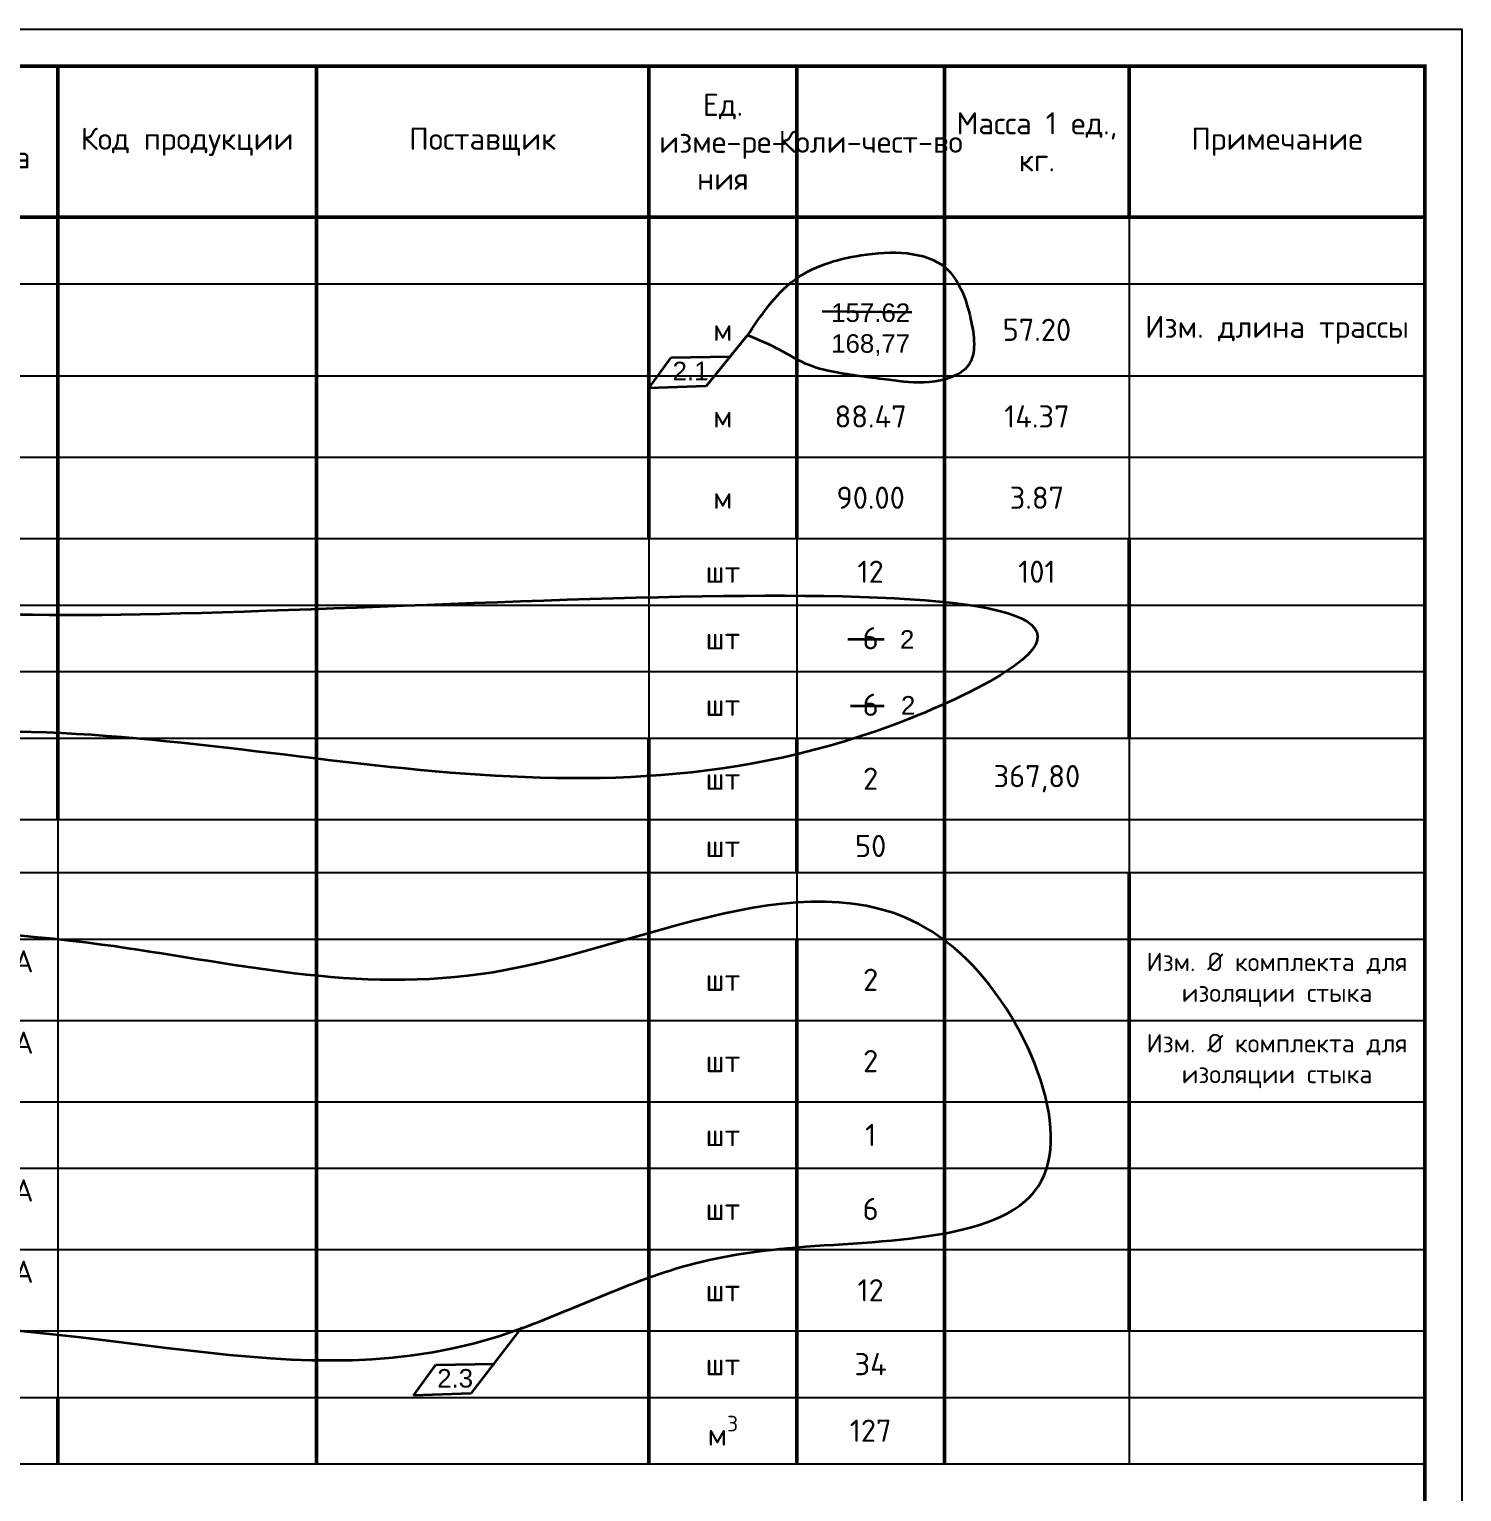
# Model space of a CAD drawing. Header units: millimetres. Extents: x 1990 to 8783, y 397 to 3825.
# Drawn here: x 5984.1 to 6178, y 1274.2 to 1472 of the extents above; entities that cross this region are included whole.
import ezdxf
from ezdxf.enums import TextEntityAlignment as Align

# ---------------------------------------------------------------- set-up
doc = ezdxf.new("R2010")
doc.units = ezdxf.units.MM
doc.layers.add('Размеры на чертеже', color=250, linetype='Continuous', lineweight=25)
doc.layers.add('Таблица', color=3, linetype='Continuous', lineweight=30)
doc.styles.add('-ISOCPEUR-', font='isocpeur.ttf')
doc.styles.get("Standard").update_dxf_attribs({"font": 'arial.ttf'})

# ---------------------------------------------------------------- blocks, each defined once
blk = doc.blocks.new('*T70')
at = {"layer": 'Таблица', "color": 7, "lineweight": 50, "transparency": 16777216}
for p, q in [((0, 0), (395, 0)), ((0, 0), (0, -20.43)), ((20, 0), (20, -20.43)), ((150, 0), (150, -20.43)), ((210, 0), (210, -20.43)), ((245, 0), (245, -20.43)), ((290, 0), (290, -20.43)), ((310, 0), (310, -20.43)), ((330, 0), (330, -20.43)), ((355, 0), (355, -20.43)), ((395, 0), (395, -20.43))]:
    blk.add_line(p, q, dxfattribs=at)
at = {"layer": 'Таблица', "color": 0, "lineweight": 50, "transparency": 16777216}
for p, q in [((0, -20.43), (150, -20.43)), ((0, -20.43), (0, -189.09)), ((20, -20.43), (20, -63.89)), ((210, -20.43), (395, -20.43)), ((210, -20.43), (210, -101.89)), ((245, -20.43), (245, -90.89)), ((395, -20.43), (395, -189.09)), ((0, -29.43), (20, -29.43)), ((330, -63.89), (330, -90.89)), ((355, -63.89), (355, -90.89)), ((20, -90.89), (20, -171.09)), ((245, -101.89), (245, -189.09)), ((290, -109.09), (290, -171.09)), ((330, -109.09), (330, -171.09)), ((355, -109.09), (355, -171.09)), ((20, -180.09), (20, -189.09)), ((210, -180.09), (210, -189.09))]:
    blk.add_line(p, q, dxfattribs=at)
at = {"layer": 'Таблица', "color": 0, "linetype": 'ByBlock', "lineweight": 50, "transparency": 16777216}
for p, q in [((150, -20.43), (210, -20.43)), ((150, -20.43), (150, -52.88)), ((290, -20.43), (290, -63.89)), ((310, -20.43), (310, -63.89)), ((330, -20.43), (330, -63.89)), ((20, -63.89), (20, -90.89)), ((150, -63.89), (150, -189.09)), ((245, -90.89), (245, -101.89)), ((290, -90.89), (290, -109.09)), ((310, -90.89), (310, -109.09)), ((330, -90.89), (330, -109.09)), ((310, -118.09), (310, -189.09)), ((290, -171.09), (290, -189.09)), ((330, -171.09), (330, -189.09))]:
    blk.add_line(p, q, dxfattribs=at)
at = {"layer": 'Таблица', "color": 0, "linetype": 'ByBlock', "lineweight": -2, "transparency": 16777216}
for p, q in [((355, -20.43), (355, -63.89)), ((210, -29.43), (290, -29.43)), ((355, -29.43), (395, -29.43)), ((0, -41.88), (20, -41.88)), ((355, -41.88), (395, -41.88)), ((150, -52.88), (150, -63.89)), ((210, -63.89), (290, -63.89)), ((290, -63.89), (290, -90.89)), ((310, -63.89), (355, -63.89)), ((310, -63.89), (310, -90.89)), ((355, -90.89), (355, -109.09)), ((210, -101.89), (245, -101.89)), ((210, -101.89), (210, -180.09)), ((245, -109.09), (290, -109.09)), ((310, -109.09), (330, -109.09)), ((310, -109.09), (310, -118.09)), ((310, -129.09), (330, -129.09)), ((310, -140.09), (330, -140.09)), ((310, -149.09), (330, -149.09)), ((310, -160.09), (330, -160.09)), ((20, -171.09), (20, -180.09)), ((310, -171.09), (330, -171.09)), ((355, -171.09), (355, -189.09))]:
    blk.add_line(p, q, dxfattribs=at)
at = {"layer": 'Таблица', "color": 0, "linetype": 'ByBlock', "lineweight": 25, "transparency": 16777216}
for p, q in [((20, -29.43), (210, -29.43)), ((290, -29.43), (355, -29.43)), ((20, -41.88), (210, -41.88)), ((290, -41.88), (355, -41.88)), ((20, -52.88), (210, -52.88)), ((290, -52.88), (355, -52.88)), ((20, -63.89), (210, -63.89)), ((290, -63.89), (310, -63.89)), ((20, -72.89), (210, -72.89)), ((290, -72.89), (310, -72.89)), ((20, -81.89), (210, -81.89)), ((290, -81.89), (310, -81.89)), ((20, -90.89), (210, -90.89)), ((290, -90.89), (310, -90.89)), ((20, -101.89), (210, -101.89)), ((245, -101.89), (355, -101.89)), ((20, -109.09), (210, -109.09)), ((290, -109.09), (310, -109.09)), ((20, -118.09), (210, -118.09)), ((290, -118.09), (310, -118.09)), ((20, -129.09), (210, -129.09)), ((290, -129.09), (310, -129.09)), ((20, -140.09), (210, -140.09)), ((290, -140.09), (310, -140.09)), ((20, -149.09), (210, -149.09)), ((290, -149.09), (310, -149.09)), ((20, -160.09), (210, -160.09)), ((290, -160.09), (310, -160.09)), ((20, -171.09), (210, -171.09)), ((290, -171.09), (310, -171.09)), ((20, -180.09), (210, -180.09)), ((245, -180.09), (355, -180.09)), ((20, -189.09), (210, -189.09)), ((245, -189.09), (355, -189.09))]:
    blk.add_line(p, q, dxfattribs=at)
at = {"layer": 'Таблица', "color": 0, "lineweight": 25, "transparency": 16777216}
for p, q in [((210, -41.88), (290, -41.88)), ((0, -52.88), (20, -52.88)), ((210, -52.88), (290, -52.88)), ((355, -52.88), (395, -52.88)), ((0, -63.89), (20, -63.89)), ((355, -63.89), (395, -63.89)), ((0, -72.89), (20, -72.89)), ((210, -72.89), (290, -72.89)), ((310, -72.89), (395, -72.89)), ((0, -81.89), (20, -81.89)), ((210, -81.89), (290, -81.89)), ((310, -81.89), (395, -81.89)), ((0, -90.89), (20, -90.89)), ((210, -90.89), (290, -90.89)), ((310, -90.89), (395, -90.89)), ((0, -101.89), (20, -101.89)), ((355, -101.89), (395, -101.89)), ((0, -109.09), (20, -109.09)), ((210, -109.09), (245, -109.09)), ((330, -109.09), (395, -109.09)), ((0, -118.09), (20, -118.09)), ((210, -118.09), (290, -118.09)), ((310, -118.09), (395, -118.09)), ((0, -129.09), (20, -129.09)), ((210, -129.09), (290, -129.09)), ((330, -129.09), (395, -129.09)), ((0, -140.09), (20, -140.09)), ((210, -140.09), (290, -140.09)), ((330, -140.09), (395, -140.09)), ((0, -149.09), (20, -149.09)), ((210, -149.09), (290, -149.09)), ((330, -149.09), (395, -149.09)), ((0, -160.09), (20, -160.09)), ((210, -160.09), (290, -160.09)), ((330, -160.09), (395, -160.09)), ((0, -171.09), (20, -171.09)), ((210, -171.09), (290, -171.09)), ((330, -171.09), (395, -171.09)), ((0, -180.09), (20, -180.09)), ((210, -180.09), (245, -180.09)), ((355, -180.09), (395, -180.09)), ((0, -189.09), (20, -189.09)), ((210, -189.09), (245, -189.09)), ((355, -189.09), (395, -189.09))]:
    blk.add_line(p, q, dxfattribs=at)
at = {"layer": 'Таблица', "color": 7, "transparency": 16777216, "char_height": 3, "attachment_point": 5, "style": '-ISOCPEUR-'}
for s, insert, width in [('Ед. изме-ре- ния', (300, -10.22), 17), ('Тип, марка, обозначение документа, опросного листа', (180, -10.22), 57), ('Масса 1 ед., кг.', (342.5, -10.22), 22), ('Поз.', (10, -10.22), 17), ('Наименование и техническая характеристика', (85, -10.22), 127), ('Код продукции', (227.5, -10.22), 32), ('Поставщик', (267.5, -10.22), 42), ('Коли-чест-во', (320, -10.22), 17), ('Примечание', (375, -10.22), 37)]:
    blk.add_mtext(s, dxfattribs=dict(at, insert=insert, width=width))
at = {"layer": 'Таблица', "color": 0, "transparency": 16777216, "style": '-ISOCPEUR-'}
for s, insert, char_height, width, attachment_point in [('{\\LТепловая сеть}', (21.5, -24.93), 3, 127, 4), ('1', (10, -35.66), 3, 17, 5), ('Труба 273х7,0-20 ГОСТ 10704-91-ППУ1-ПЭ ГОСТ 30732-2020', (21.5, -35.66), 3, 127, 4), ('\\A1;ГОСТ 10704-91{\\A0;/ ГОСТ 30732-2020}', (151.5, -35.66), 2.5, 57, 4), ('м', (300, -35.66), 3, 17, 5), ('57.20', (342.5, -35.66), 3, 22, 5), ('Изм. длина трассы', (375, -35.66), 3, 37, 5), ('Труба ИЗОПРОФЛЕКС-95{\\C7; А ИЗОКОМ А 95 \\A1;144х7,5/200} ГОСТ 32415 - ППУ1-ПЭ ГОСТ 30732-2020', (21.5, -47.38), 3, 127, 4), ('2', (10, -47.38), 3, 17, 5), ('\\A1;ГОСТ 32415{\\A0;/ ГОСТ 30732-2020}', (151.5, -47.38), 2.5, 57, 4), ('м', (300, -47.38), 3, 17, 5), ('88.47', (320, -47.38), 3, 17, 5), ('14.37', (342.5, -47.38), 3, 22, 5), ('Труба ИЗОПРОФЛЕКС-95 А ИЗОКОМ А 95 {\\A1;\\C7;101х6,5/145\\C256; } ГОСТ 32415 - ППУ1-ПЭ ГОСТ 30732-2020', (21.5, -58.38), 3, 127, 4), ('3', (10, -58.38), 3, 17, 5), ('\\A1;ГОСТ 32415{\\A0;/ ГОСТ 30732-2020}', (151.5, -58.38), 2.5, 57, 4), ('90.00', (320, -58.38), 3, 17, 5), ('3.87', (342.5, -58.38), 3, 22, 5), ('м', (300, -58.38), 3, 17, 5), ('4', (10, -68.39), 3, 17, 5), ('\\A1;Отвод 273х8,0-90-20 ГОСТ 20295-ППУ1-ПЭ ГОСТ 30732-2020', (21.5, -68.39), 3, 127, 4), ('\\A1;ГОСТ 10704-91{\\A0;/ ГОСТ 30732-2020}', (151.5, -68.39), 2.5, 57, 4), ('12', (320, -68.39), 3, 20, 5), ('101', (342.5, -68.39), 3, 25, 5), ('шт', (300, -68.39), 3, 17, 5), ('5', (10, -77.39), 3, 17, 5), ('Пресс-отводы 160 Изола-Т95 Тип 1', (21.5, -77.39), 3, 127, 4), ('Изопрофлекс 95 А ИЗОКОМ А 95', (151.5, -77.39), 2.5, 57, 4), ('шт', (300, -77.39), 3, 17, 5), ('6', (320, -77.39), 3, 20, 5), ('6', (10, -86.39), 3, 17, 5), ('Пресс-отводы 110 Изола-Т95 Тип 1', (21.5, -86.39), 3, 127, 4), ('Изопрофлекс 95 А ИЗОКОМ А 95', (151.5, -86.39), 2.5, 57, 4), ('6', (320, -86.39), 3, 20, 5), ('шт', (300, -86.39), 3, 17, 5), ('Неподвижная опора диэлектрическая 273х7,0-550х30-20 ГОСТ 20295-ППУ1-ПЭ-200 ЗМКт ГОСТ 30732-2020', (21.5, -96.39), 3, 127, 4), ('7', (10, -96.39), 3, 17, 5), ('2', (320, -96.39), 3, 17, 5), ('367,80', (342.5, -96.39), 3, 22, 5), ('\\A1;ГОСТ 10704-91{\\A0;/ ГОСТ 30732-2020}', (151.5, -96.39), 2.5, 57, 4), ('шт', (300, -96.39), 3, 17, 5), ('8', (10, -105.49), 3, 17, 5), ('Термоусаживаемая муфта КЗС(Т)-273х400', (21.5, -105.49), 3, 127, 4), ('{\\T0.95;ТУ 2246-002-86666777-2008}', (151.5, -105.49), 2.5, 57, 4), ('50', (320, -105.49), 3, 17, 5), ('шт', (300, -105.49), 3, 17, 5), ('{\\LМатериалы}', (21.5, -113.59), 3, 127, 4), ('Изопрофлекс 95 А ИЗОКОМ А 95', (151.5, -123.59), 3, 57, 4), ('Изм. %%C комплекта для изоляции стыка', (375, -123.59), 2.5, 36, 5), ('\\A1;Комплект для изоляции стыка 200х200 L= 900 250/225 ', (21.5, -123.59), 3, 127, 4), ('2', (320, -123.59), 3, 17, 5), ('шт', (300, -123.59), 3, 17, 5), ('Изопрофлекс 95 А ИЗОКОМ А 95', (151.5, -134.59), 3, 57, 4), ('Изм. %%C комплекта для изоляции стыка', (375, -134.59), 2.5, 36, 5), ('\\A1;Комплект для изоляции стыка 160х160 L=900 180/140 ', (21.5, -134.59), 3, 127, 4), ('шт', (300, -134.59), 3, 17, 5), ('2', (320, -134.59), 3, 17, 5), ('Комплект заделки стыка труб 160/145^J', (21.5, -144.59), 3, 127, 4), ('ИЗОКОМ А 95', (151.5, -144.59), 3, 57, 4), ('шт', (300, -144.59), 3, 17, 5), ('1', (320, -144.59), 3, 17, 5), ('Изопрофлекс 95 А ИЗОКОМ А 95', (151.5, -154.59), 3, 57, 4), ('Пена для изоляции №10', (21.5, -154.59), 3, 127, 4), ('шт', (300, -154.59), 3, 17, 5), ('6', (320, -154.59), 3, 17, 5), ('Изопрофлекс 95 А ИЗОКОМ А 95', (151.5, -165.59), 3, 57, 4), ('Комплект для изоляции пресс-отвода КИУ-2', (21.5, -165.59), 3, 127, 4), ('12', (320, -165.59), 3, 17, 5), ('шт', (300, -165.59), 3, 17, 5), ('Маты компенсационные ', (21.5, -175.59), 3, 127, 4), ('1000х2000х40', (151.5, -175.59), 3, 57, 4), ('34', (320, -175.59), 3, 17, 5), ('шт', (300, -175.59), 3, 17, 5), ('Песок строительный для реконструкции', (21.5, -184.59), 3, 127, 4), ('ГОСТ 8736-93', (151.5, -184.59), 3, 57, 4), ('\\A1;м{\\H0.7x;\\S3^ ;}', (300, -184.59), 3, 17, 5), ('127', (320, -184.59), 3, 17, 5)]:
    blk.add_mtext(s, dxfattribs=dict(at, insert=insert, char_height=char_height, width=width, attachment_point=attachment_point))
at = {"layer": 'Таблица', "color": 0, "transparency": 16777216, "insert": (320, -35.66), "char_height": 2.5, "width": 17, "attachment_point": 5}
blk.add_mtext('157.62 168,77', dxfattribs=at)
blk = doc.blocks.new('*U368')
blk.add_lwpolyline([(0, 0), (420, 0), (420, -297), (0, -297)], close=True)
at = {"const_width": 0.5}
blk.add_lwpolyline([(20, -5), (415, -5), (415, -292), (20, -292)], close=True, dxfattribs=at)
blk.add_attdef('РАЗРАБОТАЛ', text='', height=2.5).set_placement((250.5, -264.22), align=Align.MIDDLE_LEFT)
at = {"flags": 8}
for tag, height, p in [('ДАТА', 2.5, (290.07, -264.4)), ('ЛИСТ', 3, (386.39, -271.92)), ('ЛИСТОВ', 3, (403.89, -271.92))]:
    blk.add_attdef(tag, text='', height=height, dxfattribs=at).set_placement(p, align=Align.MIDDLE_CENTER)
blk.add_attdef('ПРОВЕРИЛ', (250.75, -270.73), '', height=2.5)
at = {"lineweight": 30, "flags": 104}
for tag, p in [('ТЕПЛОВЫЕ_СЕТИ', (330, -269.5)), ('ИМЯ_ЧЕРТЕЖА', (330, -284.5))]:
    blk.add_attdef(tag, text='', height=3, dxfattribs=at).set_placement(p, align=Align.MIDDLE_CENTER)
at = {"style": '-ISOCPEUR-', "flags": 8}
blk.add_attdef('ФОРМАТ', text='', height=3, dxfattribs=at).set_placement((380.97, -294.75), align=Align.MIDDLE_CENTER)

msp = doc.modelspace()

# ---------------------------------------------------------------- linework, layer by layer
at = {"color": 18, "lineweight": 35, "true_color": 0x000000}
for p, q in [((6091.445, 1433.904), (6103.562, 1433.733)), ((6081.273, 1430.586), (6075.724, 1423.75)), ((6067.971, 1423.446), (6071.012, 1427.624)), ((6071.012, 1427.624), (6078.988, 1427.771)), ((6075.724, 1423.75), (6067.971, 1423.446)), ((6094.896, 1389.49), (6099.842, 1389.49)), ((6095.249, 1380.487), (6099.842, 1380.487)), ((6050.777, 1296.427), (6043.869, 1287.477)), ((6036.117, 1287.173), (6039.157, 1291.351)), ((6039.157, 1291.351), (6047.133, 1291.498)), ((6043.869, 1287.477), (6036.117, 1287.173))]:
    msp.add_line(p, q, dxfattribs=at)
for points in [[(6081.273, 1430.51), (6087.581, 1438.029), (6096.702, 1441.447), (6108.103, 1439.776), (6111.523, 1432.864), (6111.219, 1426.56), (6105.899, 1424.282), (6100.502, 1424.585), (6093.434, 1425.573), (6089.709, 1426.56), (6085.757, 1428.611), (6081.425, 1430.586)], [(5921.739, 1392.585), (5944.019, 1394.812), (5948.97, 1392.833), (5965.061, 1393.822), (5978.429, 1393.08), (5984.618, 1392.833), (6116.269, 1385.077), (6100.902, 1377.839), (5970.012, 1376.752), (5952.436, 1375.515), (5932.384, 1376.752), (5920.996, 1380.216), (5922.234, 1393.327)], [(5919.225, 1307.98), (5924.722, 1297.742), (5953.5, 1295.936), (6046.912, 1294.995), (6071.62, 1304.359), (6086.731, 1307.127), (6121.125, 1316.221), (6109.381, 1347.684), (6046.912, 1344.437), (5993.938, 1348.183), (5923.473, 1350.181), (5872.248, 1350.181), (5792.787, 1346.685), (5788.54, 1345.436), (5785.791, 1343.938), (5784.042, 1339.943), (5791.785, 1317.936), (5820.468, 1317.936), (5847.119, 1317.936), (5892.995, 1313.976), (5907.981, 1305.983), (5919.475, 1308.23), (5920.724, 1303.735)]]:
    msp.add_spline(points, degree=3, dxfattribs=at)

# ---------------------------------------------------------------- block references
msp.add_blockref('*T70', (5777.995, 1467.024))
at = {"layer": 'Размеры на чертеже', "lineweight": 90}
msp.add_blockref('*U368', (5757.995, 1472.024), dxfattribs=at)

# ---------------------------------------------------------------- texts
at = {"color": 18, "lineweight": 35, "true_color": 0x000000, "char_height": 2.5, "attachment_point": 1}
for s, width, insert in [('2.1', 4.50156, (6071.191, 1427.043)), ('2', 4.23929, (6101.962, 1390.725)), ('2', 4.23929, (6102.103, 1381.813)), ('2.3', 4.50156, (6039.336, 1290.77))]:
    msp.add_mtext_dynamic_manual_height_columns(s, width=width, gutter_width=12.5, heights=[0], dxfattribs=dict(at, insert=insert))

doc.saveas('drawing.dxf')
